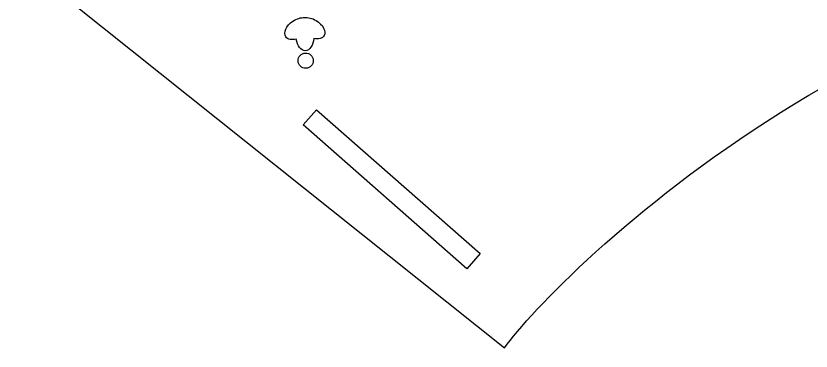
# Model space of a CAD drawing. Header units: centimetres. Extents: x -11 to 11, y -4.2 to 4.2.
# Drawn here: x -10.97 to -4.15, y -4.22 to -1.34 of the extents above; entities that cross this region are included whole.
import ezdxf

# ---------------------------------------------------------------- set-up
doc = ezdxf.new("R2010")
doc.units = ezdxf.units.CM
doc.header["$MEASUREMENT"] = 0
doc.layers.add('Camada 1', color=7, linetype='Continuous')

msp = doc.modelspace()

# ---------------------------------------------------------------- linework, layer by layer
at = {"layer": 'Camada 1'}
for points, knots in [([(10.71861, -1.06471), (10.71861, -1.06471), (9.12539, -2.36291), (9.12539, -2.36291), (9.12539, -2.36291), (9.12539, -2.36291), (9.12539, -2.36291), (9.12539, -2.36291), (9.12539, -2.36291), (9.12539, -2.36291), (8.46978, -2.91136), (8.46978, -2.91136), (8.46978, -2.91136), (8.46978, -2.91136), (8.82353, -3.13652), (8.82353, -3.13652), (8.82353, -3.13652), (8.82353, -3.13652), (7.47318, -4.13315), (7.47318, -4.13315), (7.47318, -4.13315), (7.47318, -4.13315), (7.40878, -3.68304), (7.40878, -3.68304), (7.40878, -3.68304), (7.40878, -3.68304), (6.78103, -4.2207), (6.78103, -4.2207), (6.78103, -4.2207), (6.52124, -3.93783), (4.72876, -1.20723), (0.40227, -0.84099), (0.40227, -0.84099), (-3.28404, -0.52894), (-6.35085, -3.58808), (-6.77778, -4.19215), (-6.77778, -4.19215), (-6.77778, -4.19215), (-10.72454, -1.04246), (-10.72454, -1.04246), (-10.72454, -1.04246), (-10.72454, -1.04246), (-10.72023, -1.04661), (-10.72023, -1.04661), (-10.72023, -1.04661), (-10.72023, -1.04661), (-10.97341, -0.84333), (-10.97341, -0.84333), (-10.97341, -0.84333), (-8.48, 2.18178), (-4.45632, 4.22074), (0.05255, 4.22074), (0.05255, 4.22074), (4.51025, 4.22074), (8.47461, 2.13172), (10.97341, -0.83516), (10.97341, -0.83516), (10.97341, -0.83516), (10.71861, -1.06471), (10.71861, -1.06471)], [0, 0, 0, 0, 0.0625, 0.0625, 0.0625, 0.0625, 0.125, 0.125, 0.125, 0.125, 0.1875, 0.1875, 0.1875, 0.1875, 0.25, 0.25, 0.25, 0.25, 0.3125, 0.3125, 0.3125, 0.3125, 0.375, 0.375, 0.375, 0.375, 0.4375, 0.4375, 0.4375, 0.4375, 0.5, 0.5, 0.5, 0.5, 0.5625, 0.5625, 0.5625, 0.5625, 0.625, 0.625, 0.625, 0.625, 0.6875, 0.6875, 0.6875, 0.6875, 0.75, 0.75, 0.75, 0.75, 0.8125, 0.8125, 0.8125, 0.8125, 0.875, 0.875, 0.875, 0.875, 1, 1, 1, 1]), ([(-8.65664, -1.52225), (-8.641, -1.54575), (-8.60526, -1.55194), (-8.567, -1.54162), (-8.567, -1.54162), (-8.55853, -1.59956), (-8.52631, -1.64303), (-8.48863, -1.6419), (-8.48863, -1.6419), (-8.45116, -1.64068), (-8.42132, -1.59594), (-8.41632, -1.53707), (-8.41632, -1.53707), (-8.37711, -1.54535), (-8.34253, -1.53755), (-8.32731, -1.51238), (-8.32731, -1.51238), (-8.30633, -1.47603), (-8.33686, -1.41792), (-8.39613, -1.38271), (-8.39613, -1.38271), (-8.43124, -1.3622), (-8.46765, -1.35445), (-8.49667, -1.35821), (-8.49667, -1.35821), (-8.52617, -1.35623), (-8.56208, -1.36617), (-8.5956, -1.38856), (-8.5956, -1.38856), (-8.6532, -1.42714), (-8.68034, -1.48698), (-8.65664, -1.52225)], [0, 0, 0, 0, 0.1111111, 0.1111111, 0.1111111, 0.1111111, 0.2222222, 0.2222222, 0.2222222, 0.2222222, 0.3333333, 0.3333333, 0.3333333, 0.3333333, 0.4444444, 0.4444444, 0.4444444, 0.4444444, 0.5555556, 0.5555556, 0.5555556, 0.5555556, 0.6666667, 0.6666667, 0.6666667, 0.6666667, 0.7777778, 0.7777778, 0.7777778, 0.7777778, 1, 1, 1, 1]), ([(-8.485, -1.79253), (-8.44801, -1.79134), (-8.41978, -1.76131), (-8.42097, -1.72554), (-8.42097, -1.72554), (-8.42182, -1.68945), (-8.45201, -1.66066), (-8.48799, -1.66175), (-8.48799, -1.66175), (-8.52384, -1.66305), (-8.55213, -1.69287), (-8.55152, -1.72874), (-8.55152, -1.72874), (-8.5503, -1.76519), (-8.52051, -1.79329), (-8.485, -1.79253)], [0, 0, 0, 0, 0.2, 0.2, 0.2, 0.2, 0.4, 0.4, 0.4, 0.4, 0.6, 0.6, 0.6, 0.6, 1, 1, 1, 1]), ([(-7.10229, -3.51359), (-7.10229, -3.51359), (-6.98794, -3.3836), (-6.98794, -3.3836), (-6.98794, -3.3836), (-6.98794, -3.3836), (-8.39184, -2.14884), (-8.39184, -2.14884), (-8.39184, -2.14884), (-8.39184, -2.14884), (-8.50622, -2.27886), (-8.50622, -2.27886), (-8.50622, -2.27886), (-8.50622, -2.27886), (-7.10229, -3.51359), (-7.10229, -3.51359)], [0, 0, 0, 0, 0.2, 0.2, 0.2, 0.2, 0.4, 0.4, 0.4, 0.4, 0.6, 0.6, 0.6, 0.6, 1, 1, 1, 1])]:
    msp.add_open_spline(points, degree=3, knots=knots, dxfattribs=at)

doc.saveas('drawing.dxf')
